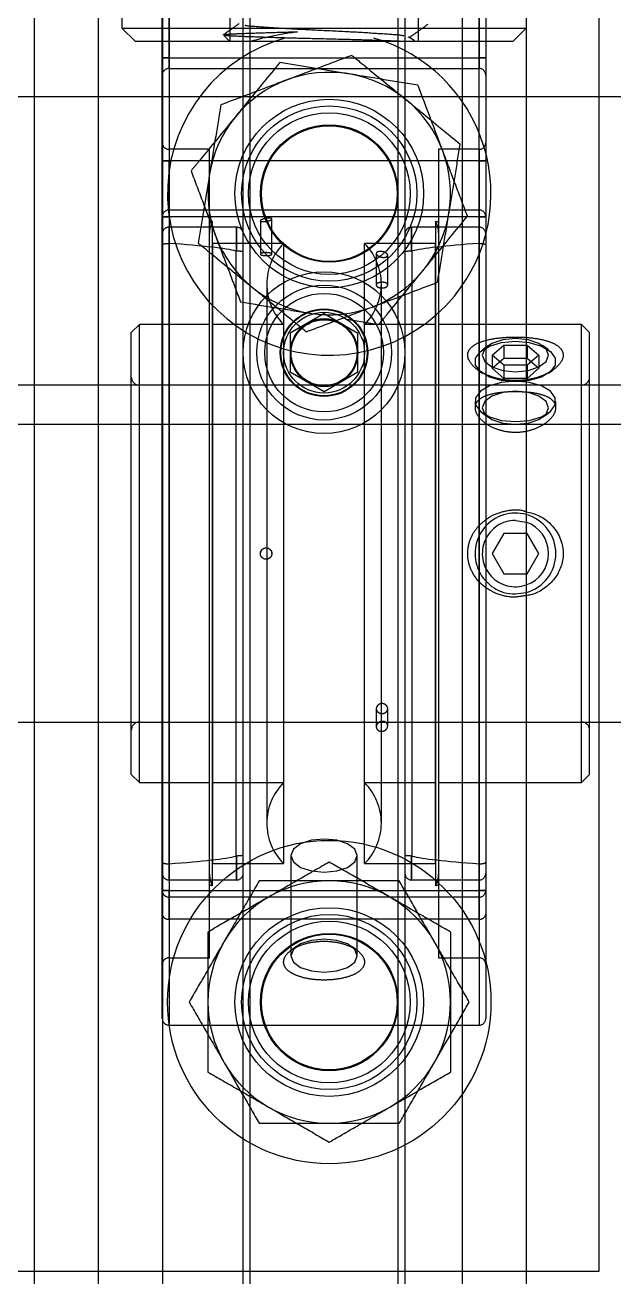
# Model space of a CAD drawing. Header units: metres. Extents: x 0 to 63075, y 0 to 44550.
# Drawn here: x 14059.4 to 14103.1, y 27252.7 to 27345.6 of the extents above; entities that cross this region are included whole.
import ezdxf

# ---------------------------------------------------------------- set-up
doc = ezdxf.new("R2010")
doc.units = ezdxf.units.M
doc.header["$LTSCALE"] = 75
doc.linetypes.add('HIDDEN2', pattern=[4.7625, 3.175, -1.5875])
for name, color, linetype in [('SDM', 7, 'Continuous'), ('SL1', 8, 'Continuous'), ('SL4', 4, 'Continuous'), ('ST1', 7, 'HIDDEN2')]:
    doc.layers.add(name, color=color, linetype=linetype)

# ---------------------------------------------------------------- blocks, each defined once
blk = doc.blocks.new('A$C1d93b9d1')
at = {"layer": 'SL1'}
for p, q in [((6031.727, 3037.4), (5581.727, 3037.4)), ((6031.727, 3037.4), (5581.727, 3037.4)), ((6031.727, 3013.1), (5581.727, 3013.1)), ((6031.727, 3013.1), (5581.727, 3013.1))]:
    blk.add_line(p, q, dxfattribs=at)
blk = doc.blocks.new('A$C429c7d53')
at = {"layer": 'SL4'}
for p, q in [((339.358, 381.194), (339.358, 91.194)), ((344.115, 378.194), (344.115, 86.437)), ((371.108, 378.194), (371.108, 86.437)), ((375.865, 378.019), (375.865, 91.194)), ((348.878, 344.217), (348.878, 117.694)), ((381.25, 263), (381.25, 228.783)), ((360.865, 234.092), (358.355, 232.643)), ((360.865, 234.092), (363.375, 232.643)), ((379.965, 233.283), (375.865, 233.283)), ((380.565, 232.683), (379.965, 233.283)), ((379.965, 199.283), (379.965, 233.283)), ((358.355, 232.643), (358.355, 229.745)), ((363.375, 229.745), (363.375, 232.643)), ((380.565, 199.883), (380.565, 232.683)), ((360.865, 228.296), (358.355, 229.745)), ((363.375, 229.745), (360.865, 228.296)), ((383.5, 228.783), (380.565, 228.783)), ((375.931, 217.783), (375.865, 217.783)), ((376.797, 216.283), (375.931, 217.783)), ((375.931, 214.783), (376.797, 216.283)), ((375.865, 214.783), (375.931, 214.783)), ((380.565, 203.783), (383.5, 203.783)), ((381.25, 203.783), (381.25, 163)), ((379.965, 199.283), (380.565, 199.883)), ((375.865, 199.283), (379.965, 199.283)), ((381.25, 163), (375.865, 163))]:
    blk.add_line(p, q, dxfattribs=at)
for radius in [6, 5, 4.4]:
    blk.add_circle((360.865, 231.194), radius, dxfattribs=at)
for centre, radius, start, end in [((360.865, 231.194), 2.51, 120, 180), ((360.865, 231.194), 2.51, 60, 120), ((360.865, 231.194), 2.51, 0, 60), ((360.865, 231.194), 2.51, 180, 240), ((360.865, 231.194), 2.51, 300, 0), ((360.865, 231.194), 2.51, 240, 300), ((375.065, 216.283), 3, 285.46601, 74.53399), ((375.065, 216.283), 2.459, 288.98791, 71.01209)]:
    blk.add_arc(centre, radius, start, end, dxfattribs=at)
blk.add_open_spline([(375.865, 219.393), (376.191, 219.312), (376.925, 219.128), (377.843, 218.387), (378.473, 217.38), (378.668, 216.291), (378.487, 215.277), (377.996, 214.38), (377.212, 213.665), (376.457, 213.235), (375.97, 213.185), (375.865, 213.174)], degree=3, knots=[0, 0, 0, 0, 0.111202, 0.25077, 0.382599, 0.501592, 0.61112, 0.720329, 0.837079, 0.964836, 1, 1, 1, 1], dxfattribs=at)
at = {"layer": 'ST1'}
for p, q in [((348.878, 381.194), (348.878, 81.194)), ((371.108, 381.194), (371.108, 86.437)), ((339.358, 378.194), (339.358, 91.194)), ((354.865, 121.694), (354.865, 340.694)), ((355.365, 340.694), (355.365, 121.694)), ((366.365, 121.694), (366.365, 340.694)), ((366.865, 340.694), (366.865, 121.694)), ((348.865, 245.433), (348.865, 277.783)), ((349.365, 277.783), (349.365, 245.433)), ((372.365, 245.433), (372.365, 277.783)), ((372.865, 277.783), (372.865, 245.433)), ((349.365, 253.083), (349.365, 267.483)), ((372.365, 267.483), (372.365, 253.083)), ((353.865, 258.321), (353.865, 254.283)), ((345.865, 257.969), (345.865, 255.283)), ((367.865, 254.283), (367.865, 258.283)), ((345.865, 255.283), (375.865, 255.283)), ((345.865, 255.283), (346.865, 254.283)), ((353.428, 254.72), (353.865, 254.283)), ((367.186, 254.589), (367.111, 254.608)), ((367.573, 254.325), (367.174, 254.61)), ((374.865, 254.283), (375.865, 255.283)), ((374.865, 254.283), (346.865, 254.283)), ((349.365, 253.083), (348.865, 253.083)), ((348.865, 253.083), (349.365, 253.083)), ((349.365, 252.283), (349.365, 253.083)), ((349.365, 253.083), (372.365, 253.083)), ((349.365, 253.083), (349.365, 252.283)), ((372.865, 253.083), (372.365, 253.083)), ((372.365, 253.083), (372.365, 252.283)), ((372.365, 252.283), (372.365, 253.083)), ((372.365, 253.083), (372.865, 253.083)), ((349.365, 252.283), (372.365, 252.283)), ((349.365, 246.283), (349.365, 186.283)), ((352.365, 246.283), (349.365, 246.283)), ((352.365, 216.283), (352.365, 246.283)), ((369.365, 246.283), (369.365, 186.283)), ((372.365, 246.283), (369.365, 246.283)), ((372.365, 246.283), (372.365, 186.283)), ((348.865, 245.433), (349.365, 245.433)), ((348.865, 241.283), (348.865, 245.433)), ((349.365, 245.433), (348.865, 245.433)), ((349.365, 245.433), (349.365, 241.783)), ((372.365, 245.433), (349.365, 245.433)), ((349.365, 241.783), (349.365, 245.433)), ((372.365, 241.783), (372.365, 245.433)), ((372.365, 245.433), (372.865, 245.433)), ((372.865, 245.433), (372.365, 245.433)), ((372.365, 245.433), (372.365, 241.783)), ((372.865, 245.433), (372.865, 241.283)), ((349.365, 241.283), (349.365, 241.783)), ((349.365, 241.783), (372.365, 241.783)), ((349.365, 241.783), (349.365, 241.283)), ((372.365, 241.283), (372.365, 241.783)), ((372.365, 241.783), (372.365, 241.283)), ((348.865, 241.283), (349.365, 241.283)), ((348.865, 240.008), (348.865, 241.283)), ((349.365, 241.283), (348.865, 241.283)), ((349.365, 241.283), (349.365, 240.508)), ((372.365, 241.283), (349.365, 241.283)), ((352.588, 191.635), (352.588, 240.93)), ((356.14, 240.979), (356.14, 238.509)), ((356.99, 238.509), (356.99, 241.116)), ((369.142, 240.93), (369.142, 191.635)), ((372.365, 240.508), (372.365, 241.283)), ((372.365, 241.283), (372.865, 241.283)), ((372.865, 241.283), (372.365, 241.283)), ((372.865, 241.283), (372.865, 240.008)), ((348.865, 239.19), (348.865, 240.008)), ((349.365, 240.508), (349.365, 239.305)), ((354.365, 240.508), (349.365, 240.508)), ((349.365, 239.305), (349.365, 240.508)), ((354.365, 238.727), (354.365, 240.508)), ((354.365, 240.508), (354.365, 238.727)), ((367.365, 240.508), (367.365, 238.727)), ((372.365, 240.508), (367.365, 240.508)), ((367.365, 238.727), (367.365, 240.508)), ((372.365, 239.305), (372.365, 240.508)), ((372.365, 240.508), (372.365, 239.305)), ((372.865, 240.008), (372.865, 239.19)), ((348.865, 193.375), (348.865, 239.19)), ((349.349, 239.305), (349.349, 193.26)), ((349.365, 239.305), (349.349, 239.305)), ((352.615, 193.272), (352.615, 239.293)), ((357.86, 239.293), (352.615, 239.293)), ((357.86, 239.293), (357.86, 193.272)), ((363.87, 193.272), (363.87, 239.293)), ((369.115, 239.293), (363.87, 239.293)), ((369.115, 239.293), (369.115, 193.272)), ((372.381, 239.305), (372.365, 239.305)), ((372.381, 193.26), (372.381, 239.305)), ((372.865, 239.19), (372.865, 193.375)), ((354.349, 238.729), (354.365, 238.727)), ((354.349, 193.836), (354.349, 238.729)), ((364.74, 238.547), (364.74, 236.21)), ((365.59, 236.21), (365.59, 238.425)), ((367.365, 238.727), (367.381, 238.729)), ((367.381, 238.729), (367.381, 193.836)), ((356.615, 236.288), (356.615, 196.277)), ((365.115, 196.277), (365.115, 236.288)), ((347.165, 233.283), (346.565, 232.683)), ((347.165, 199.283), (347.165, 233.283)), ((352.365, 233.283), (347.165, 233.283)), ((357.86, 233.283), (352.615, 233.283)), ((359.793, 234.119), (360.094, 234.069)), ((369.115, 233.283), (363.87, 233.283)), ((375.865, 233.283), (369.365, 233.283)), ((346.565, 199.883), (346.565, 232.683)), ((373.057, 231.715), (372.616, 231.402)), ((373.333, 231.005), (374.199, 231.755)), ((374.199, 231.755), (374.199, 230.781)), ((374.199, 231.755), (375.931, 231.755)), ((375.931, 231.755), (376.797, 231.005)), ((375.931, 231.755), (375.931, 230.781)), ((377.514, 231.402), (377.073, 231.715)), ((373.333, 231.005), (373.333, 230.031)), ((374.199, 230.255), (373.333, 231.005)), ((373.333, 230.031), (374.199, 230.781)), ((374.199, 230.781), (375.931, 230.781)), ((376.797, 231.005), (375.931, 230.255)), ((375.931, 230.781), (376.797, 230.031)), ((376.797, 231.005), (376.797, 230.031)), ((372.284, 229.904), (372.616, 229.67)), ((374.199, 229.281), (373.333, 230.031)), ((374.199, 230.255), (374.199, 229.281)), ((375.931, 230.255), (374.199, 230.255)), ((375.931, 230.255), (375.931, 229.281)), ((376.797, 230.031), (375.931, 229.281)), ((377.514, 229.67), (377.848, 229.906)), ((380.565, 228.783), (311.869, 228.783)), ((379.965, 228.783), (347.165, 228.783)), ((375.931, 229.281), (374.199, 229.281)), ((381.25, 228.783), (381.25, 203.783)), ((372.065, 227.577), (372.065, 227.105)), ((372.616, 226.711), (373.057, 226.398)), ((377.073, 226.398), (377.514, 226.711)), ((378.065, 227.1), (378.065, 227.577)), ((375.065, 218.741), (375.865, 218.607)), ((374.199, 217.783), (373.333, 216.283)), ((375.865, 217.783), (374.199, 217.783)), ((352.365, 186.283), (352.365, 216.283)), ((356.99, 216.283), (356.98, 216.342)), ((373.333, 216.283), (374.199, 214.783)), ((374.199, 214.783), (375.865, 214.783)), ((375.065, 213.283), (375.865, 213.391)), ((364.74, 204.777), (364.74, 203.428)), ((365.59, 203.499), (365.59, 204.777)), ((289, 203.783), (380.565, 203.783)), ((347.165, 203.783), (379.965, 203.783)), ((346.565, 199.883), (347.165, 199.283)), ((347.165, 199.283), (352.365, 199.283)), ((352.615, 199.283), (357.86, 199.283)), ((363.87, 199.283), (369.115, 199.283)), ((369.365, 199.283), (375.865, 199.283)), ((348.865, 192.558), (348.865, 193.375)), ((349.349, 193.26), (349.365, 193.26)), ((349.365, 193.26), (349.365, 192.058)), ((349.365, 192.058), (349.365, 193.26)), ((352.615, 193.272), (357.86, 193.272)), ((354.365, 193.838), (354.349, 193.836)), ((354.365, 192.058), (354.365, 193.838)), ((354.365, 193.838), (354.365, 192.058)), ((358.406, 193.867), (358.406, 186.44)), ((363.324, 186.44), (363.324, 193.867)), ((363.87, 193.272), (369.115, 193.272)), ((367.365, 193.838), (367.365, 192.058)), ((367.381, 193.836), (367.365, 193.838)), ((367.365, 192.058), (367.365, 193.838)), ((372.365, 192.058), (372.365, 193.26)), ((372.365, 193.26), (372.381, 193.26)), ((372.365, 193.26), (372.365, 192.058)), ((372.865, 193.375), (372.865, 192.558)), ((348.865, 191.283), (348.865, 192.558)), ((372.865, 192.558), (372.865, 191.283)), ((354.365, 192.058), (349.365, 192.058)), ((349.365, 192.058), (349.365, 191.283)), ((372.365, 192.058), (367.365, 192.058)), ((372.365, 191.283), (372.365, 192.058)), ((348.865, 191.283), (349.365, 191.283)), ((348.865, 189.531), (348.865, 191.283)), ((349.365, 191.283), (348.865, 191.283)), ((349.365, 190.783), (349.365, 191.283)), ((349.365, 191.283), (372.365, 191.283)), ((349.365, 191.283), (349.365, 190.783)), ((372.365, 190.783), (349.365, 190.783)), ((349.365, 190.783), (349.365, 189.143)), ((349.365, 189.143), (349.365, 190.783)), ((372.365, 190.783), (372.365, 191.283)), ((372.365, 191.283), (372.865, 191.283)), ((372.865, 191.283), (372.365, 191.283)), ((372.365, 191.283), (372.365, 190.783)), ((372.365, 189.143), (372.365, 190.783)), ((372.365, 190.783), (372.365, 189.143)), ((372.865, 191.283), (372.865, 189.531)), ((348.865, 181.783), (348.865, 189.531)), ((372.365, 189.143), (349.365, 189.143)), ((349.365, 189.143), (349.365, 181.331)), ((372.365, 189.143), (372.365, 181.331)), ((372.865, 189.531), (372.865, 181.783)), ((358.857, 187.15), (358.467, 186.874)), ((363.275, 186.865), (362.873, 187.15)), ((349.365, 186.283), (352.365, 186.283)), ((369.365, 186.283), (372.365, 186.283)), ((349.365, 181.283), (372.365, 181.283)), ((375.865, 163), (231.25, 163))]:
    blk.add_line(p, q, dxfattribs=at)
at = {"layer": 'ST1', "flags": 128}
for points in [[(375.065, 232.036), (376.091, 231.946), (376.993, 231.685), (377.663, 231.286), (378.019, 230.797), (378.019, 230.276), (377.663, 229.786), (376.993, 229.387), (376.091, 229.127), (375.065, 229.036), (374.039, 229.127), (373.137, 229.387), (372.467, 229.786), (372.111, 230.276), (372.111, 230.797), (372.467, 231.286), (373.137, 231.685), (374.039, 231.946), (375.065, 232.036)], [(375.065, 229.776), (376.006, 229.869), (376.804, 230.136), (377.337, 230.534), (377.524, 231.005), (377.337, 231.475), (376.804, 231.874), (376.006, 232.141), (375.065, 232.234), (374.124, 232.141), (373.326, 231.874), (372.793, 231.475), (372.606, 231.005), (372.793, 230.534), (373.326, 230.136), (374.124, 229.869), (375.065, 229.776)], [(375.065, 229.077), (374.039, 228.986), (373.137, 228.726), (372.467, 228.327), (372.111, 227.837), (372.111, 227.316), (372.467, 226.827), (373.137, 226.427), (374.039, 226.167), (375.065, 226.077), (376.091, 226.167), (376.993, 226.427), (377.663, 226.827), (378.019, 227.316), (378.019, 227.837), (377.663, 228.327), (376.993, 228.726), (376.091, 228.986), (375.065, 229.077)], [(375.065, 225.878), (376.006, 225.972), (376.804, 226.239), (377.337, 226.637), (377.524, 227.108), (377.337, 227.578), (376.804, 227.977), (376.006, 228.244), (375.065, 228.337), (374.124, 228.244), (373.326, 227.977), (372.793, 227.578), (372.606, 227.108), (372.793, 226.637), (373.326, 226.239), (374.124, 225.972), (375.065, 225.878)], [(360.865, 195.096), (359.924, 195.003), (359.126, 194.736), (358.593, 194.337), (358.406, 193.867), (358.593, 193.396), (359.126, 192.997), (359.924, 192.731), (360.865, 192.637), (361.806, 192.731), (362.604, 192.997), (363.137, 193.396), (363.324, 193.867), (363.137, 194.337), (362.604, 194.736), (361.806, 195.003), (360.865, 195.096)], [(363.324, 186.44), (363.137, 186.911), (362.604, 187.31), (361.806, 187.576), (360.865, 187.67), (359.924, 187.576), (359.126, 187.31), (358.593, 186.911), (358.406, 186.44), (358.593, 185.97), (359.126, 185.571), (359.924, 185.305), (360.865, 185.211), (361.806, 185.305), (362.604, 185.571), (363.137, 185.97), (363.324, 186.44)]]:
    blk.add_lwpolyline(points, dxfattribs=at)
at = {"layer": 'ST1'}
for centre, radius in [((361.25, 243), 7), ((361.25, 243), 6.5), ((361.25, 243), 6), ((361.25, 243), 5.1), ((361.25, 243), 5.036), ((360.865, 231.194), 4.4), ((360.865, 231.194), 3.25), ((360.865, 231.194), 3.25), ((360.865, 231.194), 3.2), ((360.865, 231.194), 3), ((360.865, 231.194), 2.5), ((360.865, 231.194), 2.446), ((361.25, 183), 12), ((361.25, 183), 7), ((361.25, 183), 6.5), ((361.25, 183), 6), ((361.25, 183), 5.1), ((361.25, 183), 5.036)]:
    blk.add_circle(centre, radius, dxfattribs=at)
for centre, radius, start, end in [((361.25, 243), 12, 105.57172, 320.68529), ((361.25, 243), 12, 320.68529, 73.94731), ((349.365, 251.783), 0.5, 90, 180), ((361.25, 243), 9, 80.68529, 140.68529), ((361.25, 243), 9, 20.68529, 80.68529), ((372.365, 251.783), 0.5, 0, 90), ((361.25, 243), 9, 140.68529, 200.68529), ((349.365, 246.783), 0.5, 180, 270), ((372.365, 246.783), 0.5, 270, 0), ((361.25, 243), 9, 320.68529, 20.68529), ((349.365, 241.283), 0.5, 90, 180), ((372.365, 241.283), 0.5, 0, 90), ((354.065, 240.089), 1.7, 150.35549, 180), ((360.865, 216.283), 26, 108.56407, 109.08212), ((367.665, 240.089), 1.7, 0, 29.64451), ((360.865, 216.283), 26, 70.91788, 71.43593), ((349.365, 240.008), 0.5, 90, 180), ((361.25, 243), 9, 200.68529, 260.68529), ((354.365, 240.008), 0.5, 0, 90), ((367.365, 240.008), 0.5, 90, 180), ((372.365, 240.008), 0.5, 0, 90), ((360.865, 236.288), 4.25, 135, 180), ((360.865, 236.288), 4.25, 0, 45), ((361.25, 243), 9, 260.68529, 320.68529), ((360.865, 236.288), 4.25, 180, 225), ((360.865, 236.288), 4.25, 315, 0), ((347.165, 229.383), 0.6, 180, 270), ((379.965, 229.383), 0.6, 270, 0), ((375.065, 216.283), 3, 74.53399, 270), ((375.065, 216.283), 2.459, 90, 288.98791), ((347.165, 203.183), 0.6, 90, 180), ((379.965, 203.183), 0.6, 0, 90), ((360.865, 196.277), 4.25, 135, 180), ((360.865, 196.277), 4.25, 0, 45), ((360.865, 196.277), 4.25, 180, 225), ((360.865, 196.277), 4.25, 315, 0), ((349.365, 192.558), 0.5, 180, 270), ((354.065, 192.476), 1.7, 180, 209.64451), ((354.365, 192.558), 0.5, 270, 0), ((367.365, 192.558), 0.5, 180, 270), ((367.665, 192.476), 1.7, 330.35549, 0), ((372.365, 192.558), 0.5, 270, 0), ((360.865, 216.283), 26, 250.91788, 251.43593), ((361.25, 183), 9, 90, 150), ((361.25, 183), 9, 30, 90), ((360.865, 216.283), 26, 288.56407, 289.08212), ((349.365, 191.283), 0.5, 180, 270), ((372.365, 191.283), 0.5, 270, 0), ((349.315, 189.595), 0.455, 188.12626, 276.29276), ((372.415, 189.595), 0.455, 263.70724, 351.87374), ((361.25, 183), 9, 150, 210), ((361.25, 183), 9, 330, 30), ((349.365, 185.783), 0.5, 90, 180), ((372.365, 185.783), 0.5, 0, 90), ((349.365, 181.783), 0.5, 180, 270), ((372.365, 181.783), 0.5, 270, 0), ((361.25, 183), 9, 210, 270), ((361.25, 183), 9, 270, 330)]:
    blk.add_arc(centre, radius, start, end, dxfattribs=at)
for centre, start_param, end_param in [((292.422, 238.468), 3.27028, 3.564453), ((429.308, 238.468), 5.860325, 6.154498), ((292.422, 194.098), 2.718733, 3.012905), ((429.308, 194.098), 0.128688, 0.42286)]:
    blk.add_ellipse(centre, major_axis=(-62.443, 0), ratio=0.03267, start_param=start_param, end_param=end_param, dxfattribs=at)
for points, knots in [([(354.563, 255.614), (354.328, 255.447), (353.944, 255.173), (353.56, 254.9), (353.411, 254.793)], [0, 0, 0, 0, 0.6113386, 1, 1, 1, 1]), ([(367.175, 254.569), (367.41, 254.736), (367.88, 255.071), (368.349, 255.406), (368.584, 255.573)], [0, 0, 0, 0, 0.499919, 1, 1, 1, 1]), ([(353.423, 254.777), (353.415, 254.779), (353.316, 254.803), (353.926, 254.847), (355.264, 254.903), (357.07, 254.962), (358.389, 254.996), (358.904, 255.01)], [0, 0, 0, 0, 0.024344, 0.290236, 0.55602, 0.826852, 1, 1, 1, 1]), ([(366.804, 254.283), (366.331, 254.303), (365.386, 254.344), (363.254, 254.412), (360.883, 254.471), (358.46, 254.531), (356.253, 254.598), (354.557, 254.659), (353.544, 254.711), (353.493, 254.748), (353.471, 254.764)], [0, 0, 0, 0, 0.127856, 0.255712, 0.383567, 0.511324, 0.64267, 0.774035, 0.905324, 1, 1, 1, 1]), ([(366.772, 254.697), (366.75, 254.704), (366.587, 254.753), (365.392, 254.831), (363.364, 254.968), (360.866, 255.089), (358.362, 255.209), (356.352, 255.346), (355.184, 255.419), (355.025, 255.462), (355.021, 255.463)], [0, 0, 0, 0, 0.025522, 0.184229, 0.34947, 0.510486, 0.671501, 0.836743, 0.99545, 1, 1, 1, 1]), ([(358.904, 255.01), (358.157, 254.886), (356.73, 254.648), (355.821, 254.401), (355.388, 254.283)], [0, 0, 0, 0, 0.523722, 1, 1, 1, 1]), ([(357.579, 252.722), (356.732, 251.688), (355.646, 250.362), (354.532, 249.002), (354.287, 248.702)], [0, 0, 0, 0, 0.779636, 1, 1, 1, 1]), ([(362.707, 251.881), (362.585, 251.901), (361.665, 252.052), (359.929, 252.337), (358.367, 252.593), (357.579, 252.722)], [0, 0, 0, 0, 0.07009, 0.530784, 1, 1, 1, 1]), ([(362.932, 253.255), (362.143, 252.957), (360.549, 252.356), (358.902, 251.734), (358.071, 251.42)], [0, 0, 0, 0, 0.495458, 1, 1, 1, 1]), ([(362.932, 253.255), (363.27, 252.979), (364.58, 251.906), (365.941, 250.791), (366.952, 249.963)], [0, 0, 0, 0, 0.2575513, 1, 1, 1, 1]), ([(367.834, 251.04), (367.002, 251.177), (365.321, 251.453), (363.583, 251.738), (362.707, 251.881)], [0, 0, 0, 0, 0.495458, 1, 1, 1, 1]), ([(358.071, 251.42), (357.956, 251.376), (357.083, 251.047), (355.438, 250.426), (353.957, 249.866), (353.21, 249.584)], [0, 0, 0, 0, 0.07009, 0.530784, 1, 1, 1, 1]), ([(369.67, 246.179), (369.626, 246.294), (369.297, 247.167), (368.676, 248.812), (368.116, 250.293), (367.834, 251.04)], [0, 0, 0, 0, 0.07009, 0.530784, 1, 1, 1, 1]), ([(366.952, 249.963), (367.318, 249.664), (368.679, 248.549), (370.003, 247.464), (370.972, 246.671)], [0, 0, 0, 0, 0.268634, 1, 1, 1, 1]), ([(353.21, 249.584), (353.073, 248.752), (352.797, 247.071), (352.512, 245.333), (352.369, 244.457)], [0, 0, 0, 0, 0.495458, 1, 1, 1, 1]), ([(354.287, 248.702), (353.391, 247.609), (352.277, 246.248), (351.205, 244.939), (350.995, 244.682)], [0, 0, 0, 0, 0.803647, 1, 1, 1, 1]), ([(370.131, 241.543), (370.151, 241.665), (370.302, 242.585), (370.587, 244.321), (370.843, 245.883), (370.972, 246.671)], [0, 0, 0, 0, 0.07009, 0.530784, 1, 1, 1, 1]), ([(371.505, 241.318), (371.207, 242.107), (370.606, 243.701), (369.984, 245.348), (369.67, 246.179)], [0, 0, 0, 0, 0.495458, 1, 1, 1, 1]), ([(350.995, 244.682), (351.293, 243.893), (351.894, 242.299), (352.516, 240.652), (352.83, 239.821)], [0, 0, 0, 0, 0.495458, 1, 1, 1, 1]), ([(352.369, 244.457), (352.349, 244.335), (352.198, 243.415), (351.913, 241.679), (351.657, 240.117), (351.528, 239.329)], [0, 0, 0, 0, 0.07009, 0.5307844, 1, 1, 1, 1]), ([(356.29, 240.919), (356.257, 240.922), (356.191, 240.929), (356.141, 240.957), (356.136, 240.993), (356.179, 241.036), (356.265, 241.079), (356.384, 241.12), (356.524, 241.152), (356.67, 241.173), (356.805, 241.18), (356.912, 241.171), (356.978, 241.148), (356.998, 241.114), (356.969, 241.072), (356.896, 241.029), (356.786, 240.987), (356.651, 240.951), (356.505, 240.927), (356.38, 240.916), (356.316, 240.918), (356.29, 240.919)], [0, 0, 0, 0, 0.053327, 0.106675, 0.159562, 0.212158, 0.264937, 0.31829, 0.372366, 0.427006, 0.481794, 0.536241, 0.590011, 0.643076, 0.69572, 0.748399, 0.801543, 0.85539, 0.909882, 0.964677, 1, 1, 1, 1]), ([(368.213, 237.298), (368.459, 237.598), (369.572, 238.958), (370.659, 240.284), (371.505, 241.318)], [0, 0, 0, 0, 0.220364, 1, 1, 1, 1]), ([(369.29, 236.416), (369.427, 237.248), (369.703, 238.929), (369.988, 240.667), (370.131, 241.543)], [0, 0, 0, 0, 0.495458, 1, 1, 1, 1]), ([(352.83, 239.821), (352.874, 239.706), (353.203, 238.833), (353.824, 237.188), (354.384, 235.707), (354.666, 234.96)], [0, 0, 0, 0, 0.07009, 0.530784, 1, 1, 1, 1]), ([(348.865, 239.19), (348.865, 239.19), (348.865, 239.199), (348.875, 239.221), (348.929, 239.253), (349.039, 239.281), (349.183, 239.301), (349.294, 239.304), (349.349, 239.305)], [0, 0, 0, 0, 0.00841, 0.140315, 0.359805, 0.574575, 0.787251, 1, 1, 1, 1]), ([(351.528, 239.329), (351.865, 239.053), (353.176, 237.98), (354.537, 236.865), (355.548, 236.037)], [0, 0, 0, 0, 0.257551, 1, 1, 1, 1]), ([(372.381, 239.305), (372.436, 239.304), (372.547, 239.301), (372.691, 239.281), (372.801, 239.253), (372.855, 239.221), (372.865, 239.199), (372.865, 239.19), (372.865, 239.19)], [0, 0, 0, 0, 0.212749, 0.425425, 0.640195, 0.859685, 0.99159, 1, 1, 1, 1]), ([(354.865, 238.662), (354.858, 238.67), (354.844, 238.687), (354.728, 238.709), (354.563, 238.724), (354.431, 238.726), (354.365, 238.727)], [0, 0, 0, 0, 0.25, 0.5, 0.75, 1, 1, 1, 1]), ([(356.99, 238.509), (356.985, 238.496), (356.976, 238.471), (356.903, 238.437), (356.795, 238.411), (356.66, 238.396), (356.515, 238.394), (356.375, 238.405), (356.257, 238.428), (356.174, 238.46), (356.134, 238.497), (356.143, 238.535), (356.2, 238.568), (356.298, 238.595), (356.426, 238.611), (356.57, 238.617), (356.713, 238.611), (356.839, 238.593), (356.934, 238.566), (356.983, 238.537), (356.988, 238.517), (356.99, 238.509)], [0, 0, 0, 0, 0.053682, 0.107365, 0.161053, 0.214745, 0.26843, 0.322109, 0.375792, 0.429482, 0.483172, 0.536855, 0.590534, 0.644219, 0.697911, 0.751599, 0.805279, 0.85896, 0.912648, 0.96634, 1, 1, 1, 1]), ([(364.794, 238.436), (364.775, 238.46), (364.737, 238.509), (364.738, 238.582), (364.783, 238.643), (364.87, 238.687), (364.991, 238.71), (365.132, 238.707), (365.278, 238.679), (365.412, 238.628), (365.517, 238.562), (365.581, 238.486), (365.597, 238.412), (365.566, 238.346), (365.491, 238.296), (365.38, 238.267), (365.243, 238.262), (365.097, 238.282), (364.958, 238.326), (364.854, 238.381), (364.811, 238.42), (364.794, 238.436)], [0, 0, 0, 0, 0.052764, 0.105537, 0.158138, 0.210944, 0.264331, 0.318437, 0.373091, 0.427875, 0.482301, 0.536036, 0.589068, 0.641695, 0.694383, 0.747562, 0.801454, 0.85598, 0.910778, 0.965356, 1, 1, 1, 1]), ([(367.365, 238.727), (367.299, 238.726), (367.168, 238.724), (367.003, 238.709), (366.888, 238.688), (366.873, 238.671), (366.865, 238.663)], [0, 0, 0, 0, 0.25, 0.5, 0.75, 1, 1, 1, 1]), ([(364.921, 233.278), (365.131, 233.535), (366.203, 234.843), (367.317, 236.204), (368.213, 237.298)], [0, 0, 0, 0, 0.196353, 1, 1, 1, 1]), ([(355.548, 236.037), (355.913, 235.738), (357.274, 234.623), (358.599, 233.538), (359.568, 232.745)], [0, 0, 0, 0, 0.268634, 1, 1, 1, 1]), ([(364.429, 234.58), (364.544, 234.624), (365.417, 234.953), (367.062, 235.574), (368.543, 236.134), (369.29, 236.416)], [0, 0, 0, 0, 0.07009, 0.5307844, 1, 1, 1, 1]), ([(365.59, 236.21), (365.585, 236.186), (365.576, 236.138), (365.503, 236.074), (365.395, 236.024), (365.26, 235.995), (365.115, 235.991), (364.975, 236.013), (364.857, 236.056), (364.774, 236.117), (364.734, 236.187), (364.743, 236.26), (364.8, 236.326), (364.898, 236.378), (365.026, 236.412), (365.17, 236.423), (365.313, 236.411), (365.439, 236.376), (365.534, 236.322), (365.583, 236.264), (365.588, 236.225), (365.59, 236.21)], [0, 0, 0, 0, 0.053682, 0.107365, 0.161053, 0.214745, 0.26843, 0.322109, 0.375792, 0.429482, 0.483172, 0.536855, 0.590534, 0.644219, 0.697911, 0.751599, 0.805279, 0.85896, 0.912648, 0.96634, 1, 1, 1, 1]), ([(354.666, 234.96), (355.498, 234.823), (357.179, 234.547), (358.917, 234.262), (359.793, 234.119)], [0, 0, 0, 0, 0.495458, 1, 1, 1, 1]), ([(359.568, 232.745), (360.357, 233.043), (361.951, 233.644), (363.598, 234.266), (364.429, 234.58)], [0, 0, 0, 0, 0.495458, 1, 1, 1, 1]), ([(362.477, 233.678), (362.499, 233.675), (363.331, 233.538), (364.137, 233.406), (364.921, 233.278)], [0, 0, 0, 0, 0.026434, 1, 1, 1, 1]), ([(371.572, 230.732), (371.672, 230.547), (371.868, 230.186), (372.57, 229.687), (373.506, 229.298), (374.675, 229.089), (375.938, 229.14), (377.121, 229.461), (378.04, 229.985), (378.56, 230.585), (378.655, 231.139), (378.392, 231.593), (377.828, 231.947), (376.979, 232.201), (375.879, 232.346), (374.629, 232.367), (373.398, 232.252), (372.367, 231.988), (371.704, 231.579), (371.48, 231.129), (371.548, 230.837), (371.572, 230.732)], [0, 0, 0, 0, 0.04953, 0.097263, 0.149461, 0.206091, 0.265343, 0.325187, 0.383771, 0.43836, 0.487481, 0.533462, 0.580261, 0.63082, 0.686048, 0.74465, 0.804481, 0.863764, 0.920056, 0.970995, 1, 1, 1, 1]), ([(375.065, 228.291), (375.397, 228.282), (376.06, 228.264), (376.947, 228.112), (377.634, 227.85), (378.038, 227.459), (378.105, 226.963), (377.839, 226.422), (377.275, 225.903), (376.459, 225.49), (375.479, 225.271), (374.463, 225.295), (373.524, 225.548), (372.747, 225.98), (372.218, 226.517), (372.01, 227.063), (372.143, 227.537), (372.59, 227.9), (373.31, 228.143), (374.179, 228.271), (374.793, 228.285), (375.065, 228.291)], [0, 0, 0, 0, 0.052628, 0.10522, 0.158773, 0.212997, 0.266197, 0.318318, 0.370893, 0.424779, 0.478873, 0.531644, 0.583647, 0.636606, 0.690767, 0.74453, 0.796954, 0.849149, 0.902518, 0.956758, 1, 1, 1, 1]), ([(372.443, 218.451), (372.701, 218.669), (373.261, 219.145), (374.366, 219.493), (375.301, 219.59), (375.78, 219.423), (375.865, 219.393)], [0, 0, 0, 0, 0.271439, 0.5906373, 0.9270519, 1, 1, 1, 1]), ([(375.865, 213.174), (375.564, 213.116), (374.845, 212.977), (373.69, 213.237), (372.596, 213.868), (371.826, 214.818), (371.482, 215.901), (371.545, 216.948), (371.893, 217.818), (372.274, 218.257), (372.443, 218.451)], [0, 0, 0, 0, 0.107244, 0.255886, 0.404271, 0.5469743, 0.6772808, 0.7952749, 0.9094491, 1, 1, 1, 1]), ([(356.211, 216.517), (356.188, 216.475), (356.144, 216.391), (356.134, 216.246), (356.169, 216.107), (356.248, 215.987), (356.362, 215.9), (356.5, 215.854), (356.647, 215.857), (356.784, 215.909), (356.897, 216.004), (356.971, 216.131), (356.998, 216.273), (356.977, 216.416), (356.911, 216.543), (356.806, 216.642), (356.674, 216.702), (356.529, 216.714), (356.387, 216.677), (356.278, 216.605), (356.229, 216.542), (356.211, 216.517)], [0, 0, 0, 0, 0.052844, 0.1057, 0.158311, 0.211029, 0.264269, 0.318229, 0.372799, 0.427598, 0.482131, 0.536024, 0.589192, 0.641877, 0.694517, 0.747562, 0.801289, 0.855692, 0.910468, 0.96514, 1, 1, 1, 1]), ([(356.256, 216.572), (356.228, 216.538), (356.174, 216.475), (356.158, 216.394), (356.151, 216.357)], [0, 0, 0, 0, 0.539443, 1, 1, 1, 1]), ([(365.59, 204.777), (365.585, 204.736), (365.576, 204.653), (365.503, 204.544), (365.395, 204.461), (365.26, 204.413), (365.115, 204.407), (364.975, 204.442), (364.857, 204.514), (364.774, 204.617), (364.734, 204.738), (364.743, 204.864), (364.8, 204.98), (364.898, 205.074), (365.026, 205.134), (365.17, 205.154), (365.313, 205.132), (365.439, 205.069), (365.534, 204.973), (365.583, 204.87), (365.588, 204.803), (365.59, 204.777)], [0, 0, 0, 0, 0.053682, 0.107365, 0.161053, 0.214745, 0.26843, 0.322109, 0.375792, 0.429482, 0.483172, 0.536855, 0.590534, 0.644219, 0.697911, 0.751599, 0.805279, 0.85896, 0.912648, 0.96634, 1, 1, 1, 1]), ([(365.109, 203.823), (365.158, 203.829), (365.255, 203.84), (365.392, 203.802), (365.502, 203.727), (365.574, 203.622), (365.598, 203.5), (365.574, 203.375), (365.506, 203.26), (365.399, 203.168), (365.266, 203.107), (365.12, 203.086), (364.979, 203.109), (364.858, 203.172), (364.774, 203.269), (364.734, 203.387), (364.743, 203.513), (364.799, 203.632), (364.894, 203.733), (365.004, 203.797), (365.08, 203.816), (365.109, 203.823)], [0, 0, 0, 0, 0.054736, 0.109478, 0.16399, 0.217847, 0.270979, 0.323642, 0.376288, 0.429367, 0.483144, 0.537587, 0.592374, 0.64702, 0.701097, 0.754439, 0.80721, 0.859817, 0.912724, 0.966267, 1, 1, 1, 1]), ([(348.865, 193.375), (348.865, 193.375), (348.865, 193.366), (348.875, 193.344), (348.929, 193.312), (349.039, 193.284), (349.183, 193.264), (349.294, 193.261), (349.349, 193.26)], [0, 0, 0, 0, 0.00841, 0.140315, 0.359805, 0.574575, 0.787251, 1, 1, 1, 1]), ([(354.865, 193.903), (354.858, 193.895), (354.844, 193.878), (354.728, 193.856), (354.563, 193.841), (354.431, 193.839), (354.365, 193.838)], [0, 0, 0, 0, 0.25, 0.5, 0.75, 1, 1, 1, 1]), ([(361.25, 193.392), (360.519, 192.97), (359.044, 192.119), (357.519, 191.238), (356.75, 190.794)], [0, 0, 0, 0, 0.495458, 1, 1, 1, 1]), ([(365.75, 190.794), (365.643, 190.856), (364.836, 191.322), (363.313, 192.201), (361.942, 192.993), (361.25, 193.392)], [0, 0, 0, 0, 0.07009, 0.530784, 1, 1, 1, 1]), ([(367.365, 193.838), (367.299, 193.839), (367.168, 193.841), (367.003, 193.856), (366.888, 193.877), (366.873, 193.894), (366.865, 193.902)], [0, 0, 0, 0, 0.25, 0.5, 0.75, 1, 1, 1, 1]), ([(372.381, 193.26), (372.436, 193.261), (372.547, 193.264), (372.691, 193.284), (372.801, 193.312), (372.855, 193.344), (372.865, 193.366), (372.865, 193.375), (372.865, 193.375)], [0, 0, 0, 0, 0.212749, 0.425425, 0.640195, 0.859685, 0.99159, 1, 1, 1, 1]), ([(356.054, 192), (355.632, 191.269), (354.78, 189.794), (353.9, 188.269), (353.456, 187.5)], [0, 0, 0, 0, 0.495458, 1, 1, 1, 1]), ([(361.25, 192), (359.836, 192), (358.077, 192), (356.386, 192), (356.054, 192)], [0, 0, 0, 0, 0.803647, 1, 1, 1, 1]), ([(366.446, 192), (365.11, 192), (363.395, 192), (361.637, 192), (361.25, 192)], [0, 0, 0, 0, 0.779636, 1, 1, 1, 1]), ([(369.044, 187.5), (368.983, 187.607), (368.516, 188.414), (367.637, 189.937), (366.846, 191.308), (366.446, 192)], [0, 0, 0, 0, 0.07009, 0.530784, 1, 1, 1, 1]), ([(356.75, 190.794), (356.643, 190.733), (355.836, 190.266), (354.313, 189.387), (352.942, 188.596), (352.25, 188.196)], [0, 0, 0, 0, 0.07009, 0.530784, 1, 1, 1, 1]), ([(370.25, 188.196), (369.519, 188.618), (368.044, 189.47), (366.519, 190.35), (365.75, 190.794)], [0, 0, 0, 0, 0.495458, 1, 1, 1, 1]), ([(352.25, 188.196), (352.25, 187.76), (352.25, 186.066), (352.25, 184.306), (352.25, 183)], [0, 0, 0, 0, 0.2575513, 1, 1, 1, 1]), ([(370.25, 188.196), (370.25, 187.76), (370.25, 186.066), (370.25, 184.306), (370.25, 183)], [0, 0, 0, 0, 0.2575513, 1, 1, 1, 1]), ([(353.456, 187.5), (353.394, 187.393), (352.928, 186.586), (352.049, 185.063), (351.257, 183.692), (350.858, 183)], [0, 0, 0, 0, 0.07009, 0.530784, 1, 1, 1, 1]), ([(358.773, 184.992), (359.002, 184.912), (359.498, 184.74), (360.455, 184.623), (361.499, 184.636), (362.485, 184.8), (363.274, 185.103), (363.768, 185.516), (363.92, 185.99), (363.74, 186.472), (363.264, 186.916), (362.532, 187.274), (361.602, 187.497), (360.564, 187.54), (359.545, 187.385), (358.679, 187.051), (358.084, 186.598), (357.821, 186.102), (357.9, 185.629), (358.243, 185.25), (358.614, 185.07), (358.773, 184.992)], [0, 0, 0, 0, 0.047292, 0.102091, 0.158296, 0.214989, 0.271005, 0.325251, 0.37727, 0.427786, 0.478331, 0.530322, 0.584384, 0.640206, 0.696866, 0.753228, 0.808134, 0.860843, 0.911693, 0.962052, 1, 1, 1, 1]), ([(371.642, 183), (371.22, 183.731), (370.369, 185.206), (369.488, 186.731), (369.044, 187.5)], [0, 0, 0, 0, 0.495458, 1, 1, 1, 1]), ([(350.858, 183), (351.28, 182.269), (352.131, 180.794), (353.012, 179.269), (353.456, 178.5)], [0, 0, 0, 0, 0.495458, 1, 1, 1, 1]), ([(352.25, 183), (352.25, 182.528), (352.25, 180.769), (352.25, 179.056), (352.25, 177.804)], [0, 0, 0, 0, 0.268634, 1, 1, 1, 1]), ([(369.044, 178.5), (369.106, 178.607), (369.572, 179.414), (370.451, 180.937), (371.243, 182.308), (371.642, 183)], [0, 0, 0, 0, 0.07009, 0.530784, 1, 1, 1, 1]), ([(370.25, 183), (370.25, 182.528), (370.25, 180.769), (370.25, 179.056), (370.25, 177.804)], [0, 0, 0, 0, 0.268634, 1, 1, 1, 1]), ([(353.456, 178.5), (353.517, 178.393), (353.984, 177.586), (354.863, 176.063), (355.654, 174.692), (356.054, 174)], [0, 0, 0, 0, 0.07009, 0.530784, 1, 1, 1, 1]), ([(366.446, 174), (366.868, 174.731), (367.72, 176.206), (368.6, 177.731), (369.044, 178.5)], [0, 0, 0, 0, 0.495458, 1, 1, 1, 1]), ([(352.25, 177.804), (352.981, 177.382), (354.456, 176.53), (355.981, 175.65), (356.75, 175.206)], [0, 0, 0, 0, 0.495458, 1, 1, 1, 1]), ([(365.75, 175.206), (365.857, 175.267), (366.664, 175.734), (368.187, 176.613), (369.558, 177.404), (370.25, 177.804)], [0, 0, 0, 0, 0.07009, 0.530784, 1, 1, 1, 1]), ([(356.75, 175.206), (356.857, 175.144), (357.664, 174.678), (359.187, 173.799), (360.558, 173.007), (361.25, 172.608)], [0, 0, 0, 0, 0.07009, 0.530784, 1, 1, 1, 1]), ([(361.25, 172.608), (361.981, 173.03), (363.456, 173.881), (364.981, 174.762), (365.75, 175.206)], [0, 0, 0, 0, 0.495458, 1, 1, 1, 1]), ([(356.054, 174), (356.386, 174), (358.077, 174), (359.836, 174), (361.25, 174)], [0, 0, 0, 0, 0.196353, 1, 1, 1, 1]), ([(361.25, 174), (361.637, 174), (363.395, 174), (365.11, 174), (366.446, 174)], [0, 0, 0, 0, 0.220364, 1, 1, 1, 1])]:
    blk.add_open_spline(points, degree=3, knots=knots, dxfattribs=at)

msp = doc.modelspace()

# ---------------------------------------------------------------- block references
at = {"layer": 'SDM'}
for name, p in [('A$C1d93b9d1', (8259.513, 24302.833)), ('A$C429c7d53', (13720.74, 27090.066))]:
    msp.add_blockref(name, p, dxfattribs=at)

doc.saveas('drawing.dxf')
